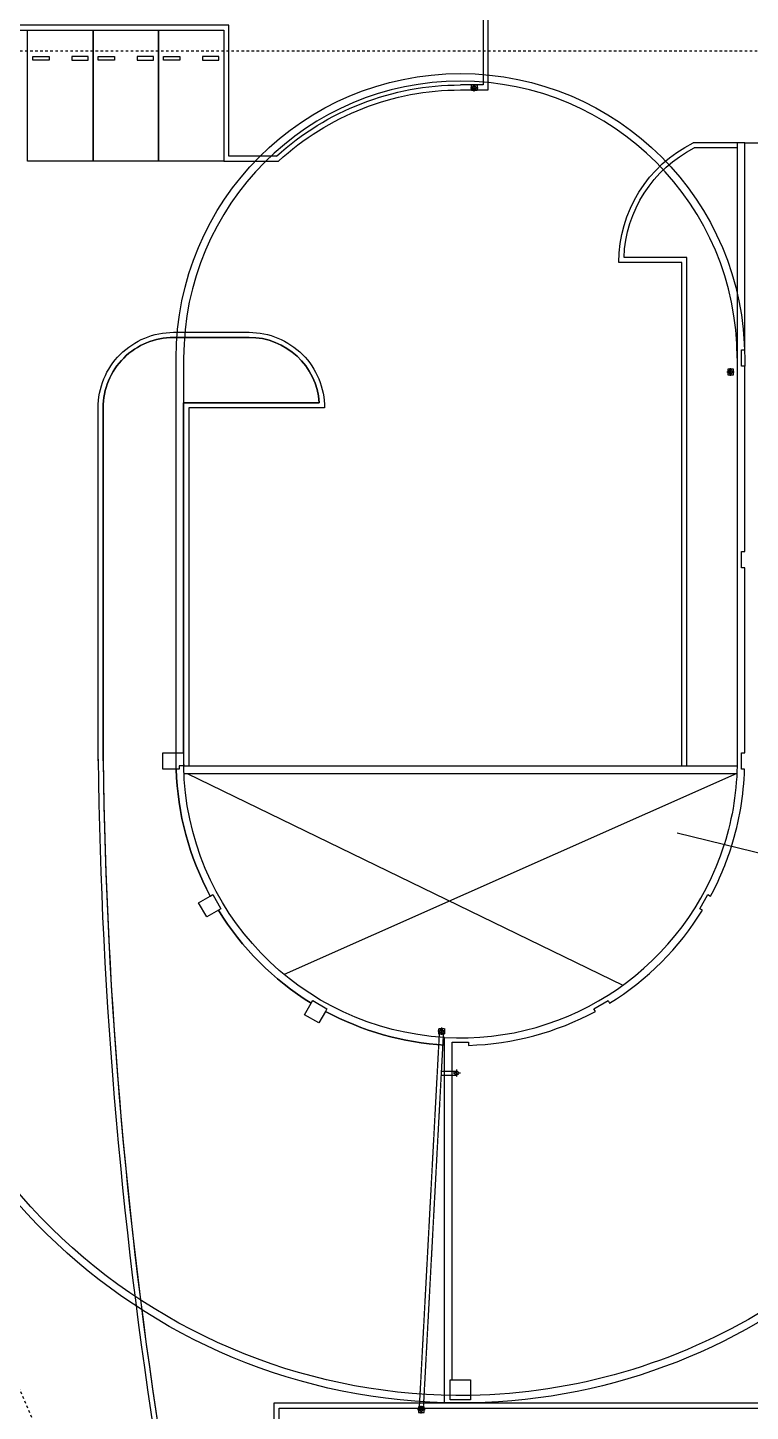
# Model space of a CAD drawing. Header units: millimetres. Extents: x 13515 to 183937, y -33900 to -660.
# Drawn here: x 118450 to 118899, y -20247 to -19387 of the extents above; entities that cross this region are included whole.
import ezdxf

# ---------------------------------------------------------------- set-up
doc = ezdxf.new("R2010")
doc.units = ezdxf.units.MM
doc.header["$LTSCALE"] = 100
doc.header["$MEASUREMENT"] = 0
doc.linetypes.add('-HID', pattern=[2.5, 1.5, -1])
doc.linetypes.add('HIDDEN', pattern=[2, 1, -1])
doc.layers.get('0').update_dxf_attribs({"linetype": 'CONTINUOUS'})
for name, color, linetype in [('ELE9', 9, 'CONTINUOUS'), ('주차-전기차', 5, 'CONTINUOUS'), ('홈통', 6, 'CONTINUOUS')]:
    doc.layers.add(name, color=color, linetype=linetype)

# ---------------------------------------------------------------- blocks, each defined once
blk = doc.blocks.new('fddfgdfgdfg')
at = {"layer": '주차-전기차', "ltscale": 0.1}
for points in [[(36415983, 42646), (36415983, 37446), (36413383, 37446), (36413383, 42646)], [(36413583, 38642), (36413583, 38492), (36414233, 38492), (36414233, 38642)], [(36415783, 38642), (36415783, 38492), (36415133, 38492), (36415133, 38642)]]:
    blk.add_lwpolyline(points, close=True, dxfattribs=at)
blk = doc.blocks.new('A$C64A97E52')
at = {"layer": '홈통', "color": 1}
for p, q in [((450, 200), (-50, 200)), ((200, 450), (200, -50))]:
    blk.add_line(p, q, dxfattribs=at)
at = {"layer": '홈통', "ltscale": 0.1}
blk.add_circle((200, 200), 125, dxfattribs=at)
blk = doc.blocks.new('fghghhjjhk')
at = {"layer": '홈통'}
blk.add_lwpolyline([(36494545, -795979), (36494320, -795979), (36494320, -796204), (36494545, -796204)], close=True, dxfattribs=at)
at = {"xscale": -0.6, "yscale": 0.6, "zscale": 0.6}
blk.add_blockref('A$C64A97E52', (36494553, -796211), dxfattribs=at)
blk = doc.blocks.new('FGHJ')
at = {"layer": 'ELE9', "color": 254, "linetype": '-HID', "ltscale": 0.1}
for p, q in [((37002668.6, 383.8), (37003474.1, 15409.8)), ((37003624.1, 15409.8), (37002818.6, 383.8)), ((37003699.1, 15409.8), (37003399.1, 15409.8)), ((37003549.1, 15559.8), (37003549.1, 15259.8)), ((37004299.1, 13747.3), (37003999.1, 13747.3)), ((37004149.1, 13897.3), (37004149.1, 13597.3))]:
    blk.add_line(p, q, dxfattribs=at)
at = {"layer": 'ELE9', "linetype": 'HIDDEN'}
blk.add_lwpolyline([(37004040.2, -38428.7), (36980599.1, 15369.2), (36980599.1, 54346.3), (37030249.1, 54346.3), (37030249.1, 67846.3), (37207749.1, 67846.3), (37207749.1, 62946.3), (37211349.1, 62946.3), (37211349.1, 47346.3), (37207749.1, 47346.3), (37207749.1, -20253.7), (37211349.1, -20253.7), (37211349.1, -33603.7), (37207749.1, -33603.7), (37207749.1, -38428.7)], close=True, dxfattribs=at)
at = {"layer": 'ELE9', "ltscale": 0.1}
for points in [[(37030999.1, 67646.3), (37004299.1, 67646.3, 0.4142136), (36980799.1, 44146.3), (36980799.1, 24146.3)], [(37030999.1, 67346.3), (37004299.1, 67346.3, 0.4142136), (36981099.1, 44146.3), (36981099.1, 24146.3)], [(36993003.7, 25821.3, -0.0071914), (36992999.1, 26146.3), (36992999.1, 42146.3, -1), (37015599.1, 42146.3), (37015599.1, 41821.3)], [(37015299.1, 42146.3, 1), (36993299.1, 42146.3), (36993299.1, 26146.3, 0.0045457), (36993300.9, 25946.3)], [(36996996.5, 50171, -0.1867067), (37004299.1, 52996.3)], [(36997074.3, 49971, -0.1885796), (37004299.1, 52796.3, -0.1665214)], [(37010599.1, 45946.3, -0.2851707), (37013548, 50696.3, -0.2408173)], [(37015076.3, 22749.1, 0.0692606), (37015594.4, 25821.3), (37015474.1, 25821.3), (37015474.1, 26471.3), (37015599.1, 26471.3), (37015599.1, 33821.3), (37015474.1, 33821.3), (37015474.1, 34471.3), (37015599.1, 34471.3), (37015599.1, 41821.3), (37015599.1, 41821.3), (37015474.1, 41821.3), (37015474.1, 42471.3), (37015599.1, 42471.3), (37015599.1, 50696.3), (37015299.1, 50696.3), (37015299.1, 26146.3, -0.0769447), (37014784.2, 22820.3, 0.0769447)], [(37010803, 46146.3, -0.2721535), (37013595.3, 50496.3, -0.2721535)], [(36989899.1, 26146.3), (36989899.1, 40171, -0.4142136), (36992899.1, 43171), (36995899.1, 43171, -0.4142136), (36998899.1, 40171), (36993499.1, 40171), (36993499.1, 25946.3)], [(36990099.1, 26146.3), (36990099.1, 40171, -0.4142136), (36992899.1, 42971), (36995899.1, 42971, -0.3934265), (36998691.9, 40371), (36993299.1, 40371), (36993299.1, 25946.3)], [(36989898.3, 26220.5, 0.0377627), (36992417.5, -2380), (36993094.9, -4953.7), (36997099.1, -4953.7), (36997099.1, 446.3), (37027599.1, 446.3), (37027599.1, -32753.7)], [(36990098.2, 26223, 0.0377503), (36992613.3, -2338.2), (36993249, -4753.7), (36996899.1, -4753.7), (36996899.1, 646.3), (37027799.1, 646.3), (37027799.1, -32953.7)], [(37003674.1, 15164.1, -0.3924042), (36993300.9, 25946.3), (36993124.1, 25946.3), (36993124.1, 25821.3), (36993003.7, 25821.3, 0.1170473), (36994354.5, 20780.1), (36994458.7, 20840.3), (36994783.7, 20277.4), (36994679.5, 20217.2, 0.1170474), (36998369.9, 16526.8), (36998430.1, 16631), (36998993, 16306), (36998932.9, 16201.8, 0.1103182), (37003674.1, 14863.6, 0.1103182)], [(37003674.1, 654.7, -0.4064442), (36980799.1, 24146.3)], [(37004699.1, 949.8, -0.4192728), (36981099.1, 24146.3, -0.4142138)], [(37027383.8, 19748, -0.3676151), (37003674.1, 654.7), (37003674.1, 15164.1, 0.3426566), (37014784.2, 22820.3)], [(37016414.8, 4361.3, -0.1338462), (37004699.1, 949.8), (37004699.1, 771.3), (37003899.1, 771.3), (37003899.1, 1571.3), (37003974.1, 1571.3), (37003974.1, 14971.3), (37004624.1, 14971.3), (37004624.1, 14851, 0.117047), (37009665.3, 16201.8), (37009605.1, 16306), (37010168, 16631), (37010228.2, 16526.8, 0.1170473), (37013918.6, 20217.2), (37013814.4, 20277.4), (37014139.4, 20840.3), (37014243.6, 20780.1, 0.0474028), (37015076.3, 22749.1)]]:
    blk.add_lwpolyline(points, format="xyb", dxfattribs=at)
for points in [[(37005199.1, 67346.3), (37005199.1, 52996.3), (37004299.1, 52996.3)], [(37004299.1, 52796.3), (37005399.1, 52796.3), (37005399.1, 67346.3)], [(36996996.5, 50171), (36995099.1, 50171), (36995099.1, 55371), (36984299.1, 55371), (36984299.1, 50171), (36982099.1, 50171), (36982099.1, 55371), (36968499.1, 55371)], [(36984499.1, 55171), (36994899.1, 55171), (36994899.1, 49971), (36997074.3, 49971)], [(37015299.1, 50696.3), (37013548, 50696.3)], [(37015599.1, 50696.3), (37016599.1, 50696.3)], [(37015299.1, 50496.3), (37013595.3, 50496.3)], [(37013099.1, 45946.3), (37010599.1, 45946.3)], [(37013299.1, 46146.3), (37010803, 46146.3)], [(37013099.1, 25946.3), (37013099.1, 45946.3)], [(37013299.1, 25946.3), (37013299.1, 46146.3)], [(36993300.9, 25946.3), (37015297.2, 25946.3)], [(36993310.4, 25646.3), (37015287.7, 25646.3)], [(36993439.5, 25646.3), (37010757.9, 17242.2)], [(37015287.7, 25646.3), (36997289, 17669.4)], [(37030556.1, 18974.5), (37021999, 21061), (37021975.6, 22096.1), (37021501.8, 20153), (37021478.4, 21188), (37012921.3, 23274.6)]]:
    blk.add_lwpolyline(points, dxfattribs=at)
at = {"layer": 'ELE9'}
for points in [[(36995899.1, 42971), (36992899.1, 42971, 0.4142136), (36990099.1, 40171), (36990099.1, 26146.3, 0.0376445), (36992613.3, -2338.2)], [(36996899.1, -4753.7), (36996899.1, 646.3), (37003674.1, 646.3), (37003674.1, 14863.6, -0.1103182), (36998932.9, 16201.8), (36998668, 15743.1), (36998105.1, 16068.1), (36998369.9, 16526.8, -0.1170474), (36994679.5, 20217.2), (36994220.8, 19952.4), (36993895.8, 20515.3), (36994354.5, 20780.1, -0.1170473), (36993003.7, 25821.3), (36992474.1, 25821.3), (36992474.1, 26471.3), (36993299.1, 26471.3), (36993299.1, 40371), (36998691.9, 40371, 0.3934265), (36995899.1, 42971, -1.0741723)]]:
    blk.add_lwpolyline(points, format="xyb", dxfattribs=at)
at = {"layer": 'ELE9', "color": 254, "linetype": '-HID', "ltscale": 0.1}
blk.add_lwpolyline([(37003436.6, 15522.3), (37003661.6, 15522.3), (37003661.6, 15297.3), (37003436.6, 15297.3)], close=True, dxfattribs=at)
for points in [[(37003539, 13822.3), (37004149.1, 13822.3)], [(37003530.9, 13672.3), (37004149.1, 13672.3)]]:
    blk.add_lwpolyline(points, dxfattribs=at)
at = {"layer": 'ELE9', "ltscale": 0.1}
blk.add_lwpolyline([(37004699.1, 771.3), (37003899.1, 771.3), (37003899.1, 1571.3), (37004699.1, 1571.3)], close=True, dxfattribs=at)
at = {"layer": 'ELE9', "color": 254, "linetype": '-HID', "ltscale": 0.1}
for centre in [(37003549.1, 15409.8), (37004149.1, 13747.3)]:
    blk.add_circle(centre, 75, dxfattribs=at)
at = {"layer": 'ELE9'}
for name, p, rotation in [('fddfgdfgdfg', (73403081.7, 92617.3), 180), ('fddfgdfgdfg', (73405681.7, 92617.3), 180), ('fddfgdfgdfg', (73408281.7, 92617.3), 180), ('fghghhjjhk', (36218945.4, -36452836.3), 90.00000000000001), ('fghghhjjhk', (36206652.4, -36494048.8), 90.00000000000001)]:
    blk.add_blockref(name, p, dxfattribs=dict(at, rotation=rotation))
at = {"layer": 'ELE9', "xscale": -1, "rotation": 180}
blk.add_blockref('fghghhjjhk', (510416.4, -743208.2), dxfattribs=at)

msp = doc.modelspace()

# ---------------------------------------------------------------- block references
at = {"xscale": 0.01565102769230769, "yscale": 0.01565102769230769, "zscale": 0.01565102769230769}
msp.add_blockref('FGHJ', (-460436.19, -20252.24), dxfattribs=at)

doc.saveas('drawing.dxf')
